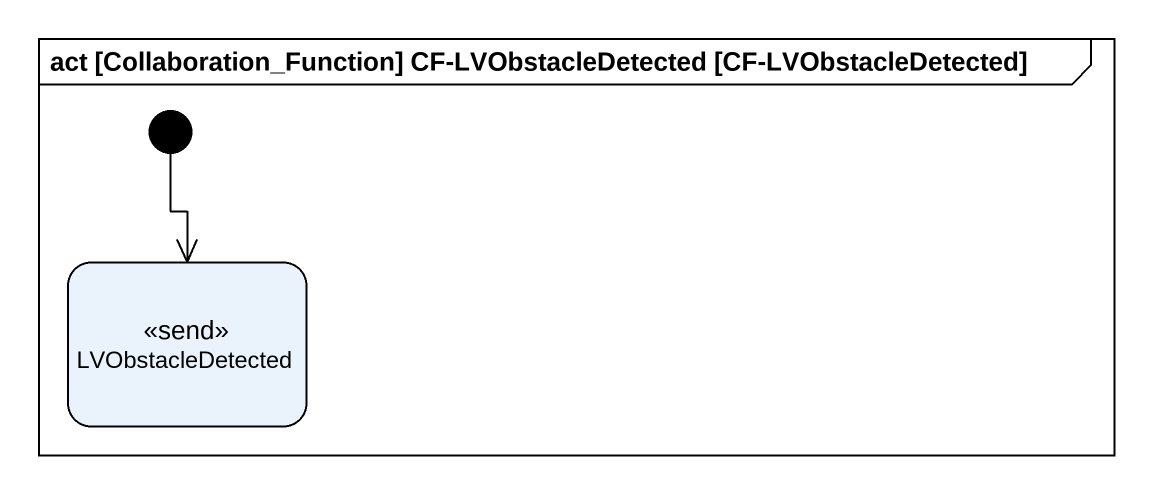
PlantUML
@startuml
mainframe act [Collaboration_Function] CF-LVObstacleDetected [CF-LVObstacleDetected]
hide empty description
state LVObstacleDetected <<send>>
[*] --> LVObstacleDetected
@enduml
